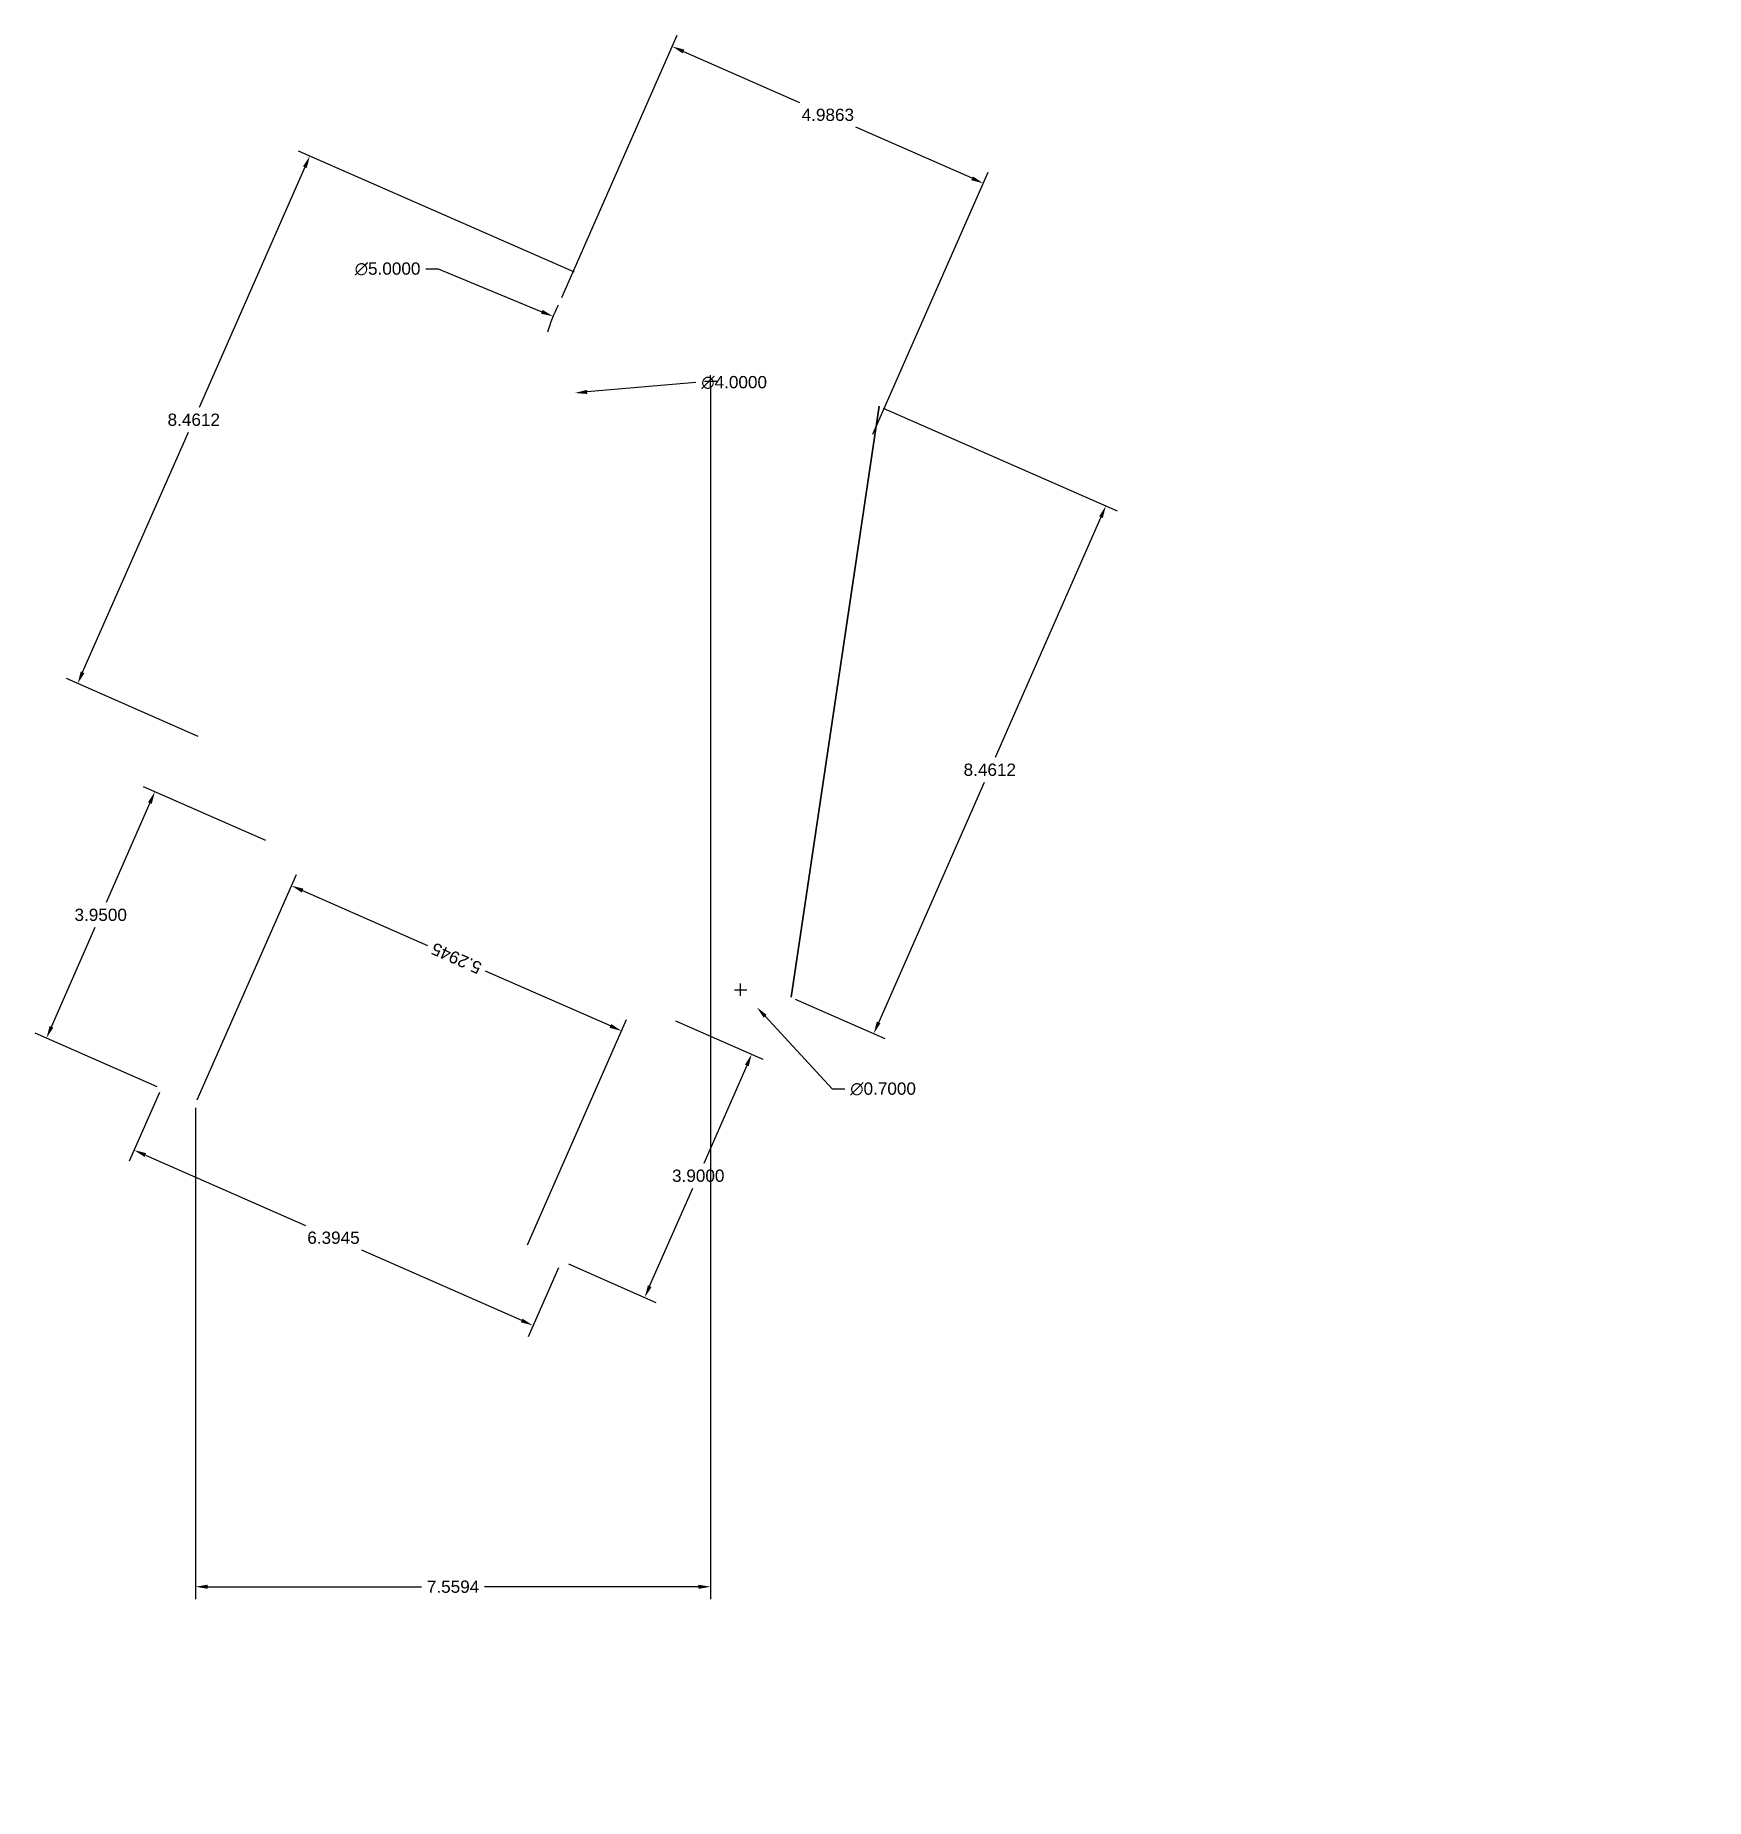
# Model space of a CAD drawing. Header units: inches. Extents: x 37.6 to 62.1, y -13.1 to 12.8.
import ezdxf

# ---------------------------------------------------------------- set-up
doc = ezdxf.new("R2010")
doc.units = ezdxf.units.IN
doc.header["$MEASUREMENT"] = 0
doc.styles.get("Standard").update_dxf_attribs({"font": 'arial.ttf'})
doc.dimstyles.get("Standard").update_dxf_attribs({"dimtxt": 0.18, "dimasz": 0.18, "dimexe": 0.18, "dimexo": 0.0625, "dimgap": 0.09, "dimtad": 0, "dimtih": 1, "dimtoh": 1, "dimdec": 4, "dimzin": 0, "dimdsep": 46, "dimtxsty": 'Standard', "dimcen": 0.09, "dimadec": 0, "dimazin": 0, "dimtfac": 1, "dimtdec": 4, "dimtofl": 0, "dimtmove": 0, "dimatfit": 3, "dimfxl": 1, "dimtolj": 1, "dimtzin": 0, "dimarcsym": 0})

# ---------------------------------------------------------------- blocks, each defined once
blk = doc.blocks.new('*D13')
at = {"layer": 'Defpoints', "color": 0, "transparency": 16777216}
for p in [(47.487, 7.756), (49.729, 6.77, 8.377), (49.729, 6.77, 8.377), (62.09, -13.053), (62.09, -13.053)]:
    blk.add_point(p, dxfattribs=at)
blk = doc.blocks.new('*D14')
at = {"color": 0, "lineweight": -2, "transparency": 16777216}
for p, q in [((45.304, 8.986), (46.997, 12.835)), ((47.089, 12.598), (48.793, 11.848)), ((51.324, 10.735), (49.62, 11.484)), ((49.868, 6.978), (51.561, 10.827))]:
    blk.add_line(p, q, dxfattribs=at)
at = {"color": 0, "transparency": 16777216}
for points in [[(47.101, 12.625), (47.077, 12.57), (46.924, 12.67)], [(51.336, 10.762), (51.312, 10.707), (51.489, 10.662)]]:
    blk.add_solid(points, dxfattribs=at)
at = {"layer": 'Defpoints', "color": 0, "transparency": 16777216}
for p in [(46.924, 12.67), (45.279, 8.929, 4.377), (49.843, 6.921, 4.377)]:
    blk.add_point(p, dxfattribs=at)
at = {"color": 0, "transparency": 16777216, "insert": (49.207, 11.666), "char_height": 0.18, "attachment_point": 5}
blk.add_mtext('\\A1;4.9863', dxfattribs=at)
blk = doc.blocks.new('*D15')
at = {"color": 0, "lineweight": -2, "transparency": 16777216}
blk.add_line((47.27, 7.737), (45.673, 7.599), dxfattribs=at)
at = {"color": 0, "transparency": 16777216}
blk.add_solid([(45.671, 7.629), (45.676, 7.569), (45.494, 7.584)], dxfattribs=at)
at = {"layer": 'Defpoints', "color": 0, "transparency": 16777216}
for p in [(49.479, 7.928, 1.877), (45.494, 7.584, 1.877)]:
    blk.add_point(p, dxfattribs=at)
at = {"color": 0, "transparency": 16777216, "insert": (47.832, 7.737), "char_height": 0.18, "attachment_point": 5}
blk.add_mtext('\\A1;∅4.0000', dxfattribs=at)
blk = doc.blocks.new('*D18')
at = {"color": 0, "lineweight": -2, "transparency": 16777216}
for p, q in [((43.307, 9.404), (43.487, 9.404)), ((43.487, 9.404), (45.009, 8.777)), ((47.487, 7.666), (47.487, 7.846)), ((47.397, 7.756), (47.577, 7.756))]:
    blk.add_line(p, q, dxfattribs=at)
blk.add_arc((47.487, 7.756), 2.5, 153.4834, 163.2856, dxfattribs=at)
at = {"color": 0, "transparency": 16777216}
blk.add_solid([(45.02, 8.805), (44.997, 8.749), (45.175, 8.708)], dxfattribs=at)
at = {"layer": 'Defpoints', "color": 0, "transparency": 16777216}
for p in [(45.175, 8.708, 4.377), (49.798, 6.804, 4.377)]:
    blk.add_point(p, dxfattribs=at)
at = {"color": 0, "transparency": 16777216, "insert": (42.746, 9.404), "char_height": 0.18, "attachment_point": 5}
blk.add_mtext('\\A1;∅5.0000', dxfattribs=at)
blk = doc.blocks.new('*D19')
at = {"color": 0, "lineweight": -2, "transparency": 16777216}
for p, q in [((45.487, 9.355), (41.44, 11.135)), ((41.533, 10.898), (39.982, 7.372)), ((38.271, 3.483), (39.822, 7.009)), ((39.964, 2.541), (38.033, 3.39))]:
    blk.add_line(p, q, dxfattribs=at)
at = {"color": 0, "transparency": 16777216}
for points in [[(41.505, 10.91), (41.56, 10.886), (41.605, 11.063)], [(38.243, 3.495), (38.298, 3.471), (38.198, 3.318)]]:
    blk.add_solid(points, dxfattribs=at)
at = {"layer": 'Defpoints', "color": 0, "transparency": 16777216}
for p in [(41.605, 11.063), (45.544, 9.33, 4.377), (40.021, 2.516, 4.377)]:
    blk.add_point(p, dxfattribs=at)
at = {"color": 0, "transparency": 16777216, "insert": (39.902, 7.19), "char_height": 0.18, "attachment_point": 5}
blk.add_mtext('\\A1;8.4612', dxfattribs=at)
blk = doc.blocks.new('*D20')
at = {"color": 0, "lineweight": -2, "transparency": 16777216}
for p, q in [((50.017, 7.363), (53.452, 5.852)), ((53.215, 5.76), (51.664, 2.234)), ((49.953, -1.656), (51.504, 1.87)), ((48.726, -1.313), (50.045, -1.893))]:
    blk.add_line(p, q, dxfattribs=at)
at = {"color": 0, "transparency": 16777216}
for points in [[(53.187, 5.772), (53.242, 5.747), (53.287, 5.924)], [(49.925, -1.644), (49.98, -1.668), (49.88, -1.821)]]:
    blk.add_solid(points, dxfattribs=at)
at = {"layer": 'Defpoints', "color": 0, "transparency": 16777216}
for p in [(49.959, 7.388, 4.377), (48.669, -1.288, 4.377), (49.88, -1.821)]:
    blk.add_point(p, dxfattribs=at)
at = {"color": 0, "transparency": 16777216, "insert": (51.584, 2.052), "char_height": 0.18, "attachment_point": 5}
blk.add_mtext('\\A1;8.4612', dxfattribs=at)
blk = doc.blocks.new('*D21')
at = {"color": 0, "lineweight": -2, "transparency": 16777216}
for p, q in [((47.837, -1.177), (48.017, -1.177)), ((47.927, -1.267), (47.927, -1.087)), ((49.276, -2.634), (48.287, -1.566)), ((49.456, -2.634), (49.276, -2.634))]:
    blk.add_line(p, q, dxfattribs=at)
at = {"color": 0, "transparency": 16777216}
blk.add_solid([(48.309, -1.546), (48.265, -1.587), (48.165, -1.434)], dxfattribs=at)
at = {"layer": 'Defpoints', "color": 0, "transparency": 16777216}
for p in [(47.689, -0.921, 1.877), (48.165, -1.434, 1.877)]:
    blk.add_point(p, dxfattribs=at)
at = {"color": 0, "transparency": 16777216, "insert": (50.018, -2.634), "char_height": 0.18, "attachment_point": 5}
blk.add_mtext('\\A1;∅0.7000', dxfattribs=at)
blk = doc.blocks.new('*D22')
at = {"color": 0, "lineweight": -2, "transparency": 16777216}
for p, q in [((46.97, -1.631), (48.255, -2.196)), ((48.018, -2.288), (47.385, -3.726)), ((46.592, -5.528), (47.225, -4.09)), ((45.4, -5.201), (46.685, -5.766))]:
    blk.add_line(p, q, dxfattribs=at)
at = {"color": 0, "transparency": 16777216}
for points in [[(47.99, -2.276), (48.045, -2.3), (48.09, -2.123)], [(46.565, -5.516), (46.62, -5.541), (46.52, -5.693)]]:
    blk.add_solid(points, dxfattribs=at)
at = {"layer": 'Defpoints', "color": 0, "transparency": 16777216}
for p in [(46.913, -1.606, 1.927), (48.09, -2.123), (45.343, -5.175, 1.927)]:
    blk.add_point(p, dxfattribs=at)
at = {"color": 0, "transparency": 16777216, "insert": (47.305, -3.908), "char_height": 0.18, "attachment_point": 5}
blk.add_mtext('\\A1;3.9000', dxfattribs=at)
blk = doc.blocks.new('*D23')
at = {"color": 0, "lineweight": -2, "transparency": 16777216}
for p, q in [((39.259, 1.565), (38.616, 0.104)), ((40.957, 1.015), (39.166, 1.802)), ((37.813, -1.721), (38.456, -0.26)), ((39.366, -2.601), (37.576, -1.813))]:
    blk.add_line(p, q, dxfattribs=at)
at = {"color": 0, "transparency": 16777216}
for points in [[(39.231, 1.577), (39.286, 1.553), (39.331, 1.73)], [(37.786, -1.709), (37.84, -1.733), (37.741, -1.886)]]:
    blk.add_solid(points, dxfattribs=at)
at = {"layer": 'Defpoints', "color": 0, "transparency": 16777216}
for p in [(39.331, 1.73), (41.014, 0.989, 1.877), (39.424, -2.626, 1.877)]:
    blk.add_point(p, dxfattribs=at)
at = {"color": 0, "transparency": 16777216, "insert": (38.536, -0.078), "char_height": 0.18, "attachment_point": 5}
blk.add_mtext('\\A1;3.9500', dxfattribs=at)
blk = doc.blocks.new('*D16')
at = {"color": 0, "lineweight": -2, "transparency": 16777216}
for p, q in [((39.399, -2.684), (38.953, -3.695)), ((39.191, -3.603), (41.539, -4.636)), ((44.714, -6.033), (42.366, -5)), ((45.252, -5.258), (44.807, -6.27))]:
    blk.add_line(p, q, dxfattribs=at)
at = {"color": 0, "transparency": 16777216}
for points in [[(39.203, -3.576), (39.179, -3.631), (39.026, -3.531)], [(44.726, -6.005), (44.702, -6.06), (44.879, -6.105)]]:
    blk.add_solid(points, dxfattribs=at)
at = {"layer": 'Defpoints', "color": 0, "transparency": 16777216}
for p in [(39.424, -2.626, 1.877), (45.277, -5.201, 1.877), (44.879, -6.105)]:
    blk.add_point(p, dxfattribs=at)
at = {"color": 0, "transparency": 16777216, "insert": (41.952, -4.818), "char_height": 0.18, "attachment_point": 5}
blk.add_mtext('\\A1;6.3945', dxfattribs=at)
blk = doc.blocks.new('*D24')
at = {"color": 0, "lineweight": -2, "transparency": 16777216}
for p, q in [((39.952, -2.791), (41.407, 0.516)), ((41.499, 0.279), (43.332, -0.528)), ((46.016, -1.708), (44.182, -0.902)), ((44.799, -4.922), (46.253, -1.616))]:
    blk.add_line(p, q, dxfattribs=at)
at = {"color": 0, "transparency": 16777216}
for points in [[(41.487, 0.251), (41.511, 0.306), (41.334, 0.351)], [(46.004, -1.736), (46.028, -1.681), (46.181, -1.781)]]:
    blk.add_solid(points, dxfattribs=at)
at = {"layer": 'Defpoints', "color": 0, "transparency": 16777216}
for p in [(41.334, 0.351), (39.927, -2.848), (44.773, -4.98)]:
    blk.add_point(p, dxfattribs=at)
at = {"color": 0, "transparency": 16777216, "insert": (43.757, -0.715), "char_height": 0.18, "attachment_point": 5, "rotation": 156.2562}
blk.add_mtext('\\A1;5.2945', dxfattribs=at)
blk = doc.blocks.new('*D25')
at = {"color": 0, "lineweight": -2, "transparency": 16777216}
for p, q in [((47.487, 7.693), (47.487, -10.121)), ((39.927, -2.91), (39.927, -10.121)), ((40.107, -9.941), (43.244, -9.941)), ((47.307, -9.941), (44.169, -9.941))]:
    blk.add_line(p, q, dxfattribs=at)
at = {"color": 0, "transparency": 16777216}
for points in [[(40.107, -9.911), (40.107, -9.971), (39.927, -9.941)], [(47.307, -9.911), (47.307, -9.971), (47.487, -9.941)]]:
    blk.add_solid(points, dxfattribs=at)
at = {"layer": 'Defpoints', "color": 0, "transparency": 16777216}
for p in [(47.487, 7.756, 8.327), (39.927, -2.848, 4.377), (39.927, -9.941)]:
    blk.add_point(p, dxfattribs=at)
at = {"color": 0, "transparency": 16777216, "insert": (43.707, -9.941), "char_height": 0.18, "attachment_point": 5}
blk.add_mtext('\\A1;7.5594', dxfattribs=at)

msp = doc.modelspace()

# ---------------------------------------------------------------- linework, layer by layer
at = {"elevation": 4.37733}
msp.add_lwpolyline([(48.66864, -1.2878), (49.95935, 7.38812)], close=True, dxfattribs=at)

# ---------------------------------------------------------------- dimensions: what is measured, and where the dimension line sits
for base, p1, p2, angle, picture, middle in [((46.92442, 12.66999), (49.84305, 6.92116, 4.37733), (45.27878, 8.9289, 4.37733), 156.256231, '*D14', (49.20655, 11.66613)), ((41.60512, 11.06299), (40.02132, 2.516, 4.37733), (45.5444, 9.33017, 4.37733), 66.256231, '*D19', (39.90167, 7.19046)), ((49.88015, -1.82071), (49.95935, 7.38812, 4.37733), (48.66864, -1.2878, 4.37733), 66.256231, '*D20', (51.5836, 2.05181)), ((39.33098, 1.72973), (39.42367, -2.62631, 1.87733), (41.01413, 0.98934, 1.87733), 66.256231, '*D23', (38.53575, -0.0781)), ((48.09031, -2.12333), (45.3428, -5.1754, 1.92733), (46.91312, -1.60551, 1.92733), 66.256231, '*D22', (47.30515, -3.90828)), ((44.87909, -6.10539), (39.42367, -2.62631, 1.87733), (45.2769, -5.20103, 1.87733), 156.256231, '*D16', (41.95247, -4.81803))]:
    dim = msp.add_linear_dim(base=base, p1=p1, p2=p2, angle=angle, dimstyle='Standard')
    dim.commit()
    dim.dimension.update_dxf_attribs({"geometry": picture, "text_midpoint": middle})
for p1, p2, picture, middle in [((49.79807, 6.80367, 4.37733), (45.17505, 8.70832, 4.37733), '*D18', (42.74565, 9.40383)), ((49.47913, 7.9283, 1.87733), (45.494, 7.58369, 1.87733), '*D15', (47.27037, 7.7373)), ((47.68889, -0.92073, 1.87733), (48.16472, -1.43414, 1.87733), '*D21', (50.01762, -2.63359))]:
    dim = msp.add_diameter_dim_2p(p1=p1, p2=p2, dimstyle='Standard')
    dim.commit()
    dim.dimension.update_dxf_attribs({"geometry": picture, "text_midpoint": middle, "dimtype": 163})
dim = msp.add_linear_dim(base=(39.92712, -9.94073), p1=(47.48656, 7.756, 8.32733), p2=(39.92712, -2.84777, 4.37733), dimstyle='Standard')
dim.commit()
dim.dimension.update_dxf_attribs({"geometry": '*D25', "text_midpoint": (43.70684, -9.94073)})
dim = msp.add_angular_dim_2l(base=(47.4865614394, 7.7559964211), line1=((62.0901661287, -13.0526321169), (62.0901661287, -13.0526321169)), line2=((49.7291818652, 6.7695109291, 8.3773280976), (49.7291818652, 6.7695109291, 8.3773280976)), dimstyle='Standard')
dim.commit()
dim.dimension.update_dxf_attribs({"geometry": '*D13', "text_midpoint": (47.4865614394, 7.7559964211)})
dim = msp.add_aligned_dim(p1=(44.77345, -4.97958, 4.37733), p2=(39.92712, -2.84777, 4.37733), distance=-3.49487, dimstyle='Standard')
dim.commit()
dim.dimension.update_dxf_attribs({"geometry": '*D24', "text_midpoint": (43.75749, -0.71462, 4.37733)})

doc.saveas('drawing.dxf')
